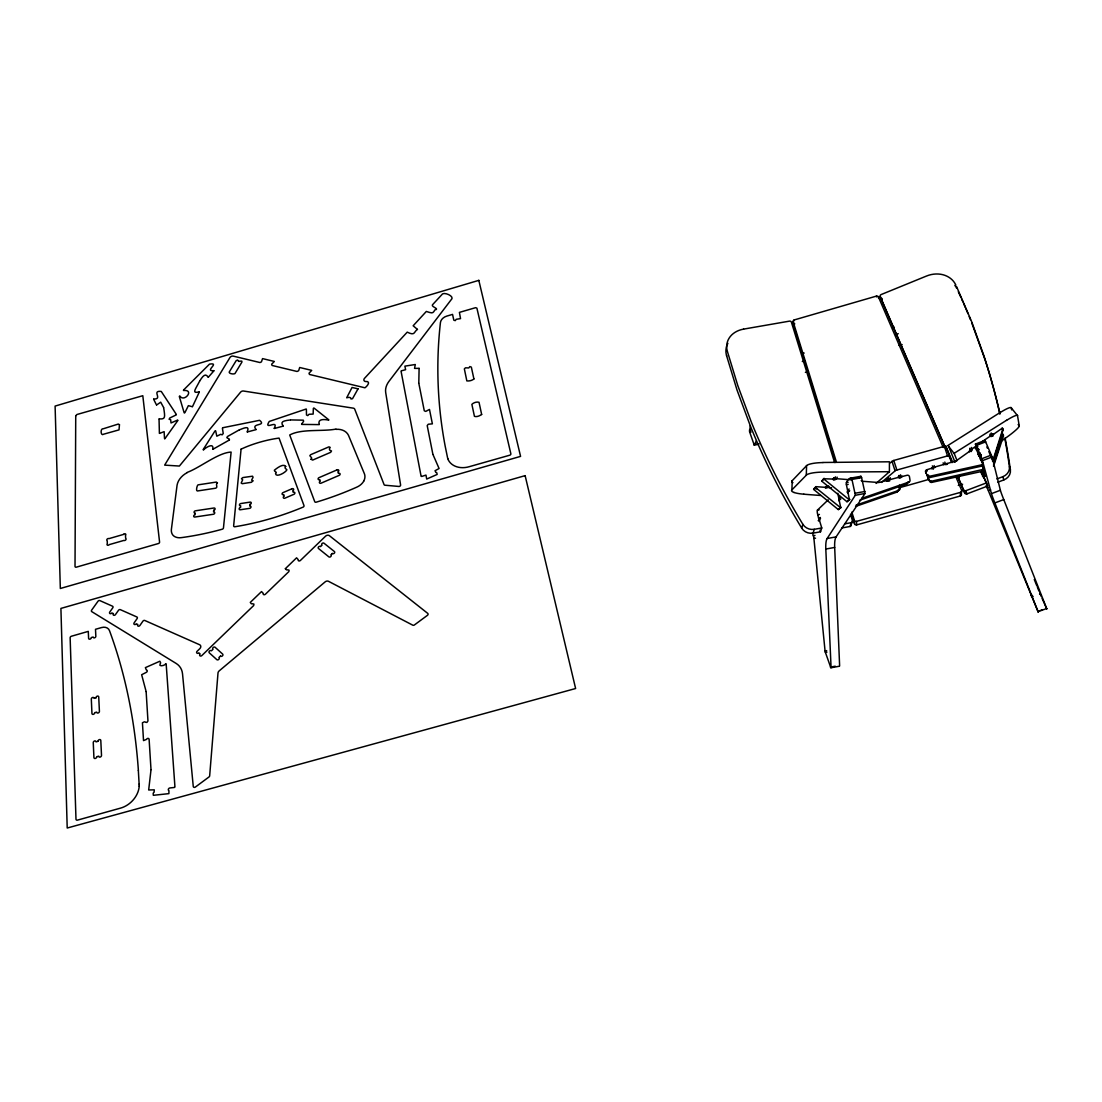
<?xml version="1.0" encoding="UTF-8"?>
<svg xmlns="http://www.w3.org/2000/svg" width="1102" height="1102" viewBox="0 0 1102 1102"><rect width="100%" height="100%" fill="white"/><g stroke="black" fill="none" stroke-linecap="round" stroke-linejoin="round"><path stroke-width="1.5" d="M831.004 667.757L839.545 666.187M418.801 382.986L419.104 368.399M839.09 509.138L838.291 509.565L813.634 489.412L815.535 487.511L840.743 507.857L837.796 493.297M826.169 487.718L826.211 486.437M824.861 487.566L826.872 487.401L826.927 485.693M833.319 479.866L833.346 478.998M834.09 477.786L834.035 479.962L834.641 477.634M851.336 479.852L835.344 478.599L835.385 476.849M825.646 487.842L825.673 486.988M791.911 489.88L792.214 480.679L806.581 465.678L806.292 475.21L791.911 489.88A15.924 3.458 2.2 0 0 791.746 491.093A14.326 3.113 2.2 0 0 794.046 492.47M989.816 434.257A1.887 1.791 0.2 0 0 992.626 434.891L1002.462 428.058L1003.027 430.152L1002.324 429.532M851.488 514L854.518 523.836A1.694 1.529 2.1 0 0 856.667 524.896L960.283 496.01L960.613 492.332A1.736 1.529 6.1 0 0 961.674 490.362L956.164 477.538M961.674 490.362L961.343 494.04A1.736 1.529 6.3 0 1 960.283 496.01M750.366 425.634L749.512 431.543L754.25 445.125M151.002 769.843L148.674 789.982L154.266 789.831L154.128 792.214A1.57 1.254 -43.5 0 0 153.178 793.578L153.343 795.313L168.895 793.633L168.95 790.699A1.57 1.267 -43.2 0 1 169.873 787.958L174.488 787.462M819.144 520.64L817.767 514.758A3.347 0.785 78.8 0 1 817.464 510.102L828.194 499.881M1002.93 428.719L993.219 459.451L992.392 459.713M1003.027 430.152L993.343 460.76L993.219 459.451M993.522 465.099L1003.027 434.105L1002.6 435.538L1003.426 436.089L993.522 466.353M319.318 424.449C317.39 419.339 322.982 418.884 328.699 420.137M301.549 424.242L303.642 421.24L303.27 420.165L290.68 419.917M820.301 517.485A1.694 1.488 17.4 0 0 819.13 519.262L821.761 527.968L820.522 531.798L813.097 533.134A10.125 8.899 17.2 0 1 801.719 528.161L802.876 524.332A846.198 609.64 23.4 0 1 751.385 422.218L737.844 385.755L727.444 351.621M813.097 533.134L814.295 529.318L821.761 527.968M818.221 520.64L820.108 519.634M818.662 520.709L819.13 519.262M831.06 667.165L825.811 549.044A24.313 5.73 78.4 0 1 827.147 538.506L855.359 495.17L851.956 479.411C851.391 474.893 844.972 482.029 846.405 484.673L849.463 499.95L823.538 478.736L835.302 479.163A1.818 1.722 33.7 0 0 837.107 477.097M842.052 527.913L850 526.494L851.364 522.651A1.708 1.488 18.7 0 0 852.521 520.874L850.51 514.303M852.521 520.874L851.157 524.731A1.694 1.488 18.8 0 1 850 526.494M993.811 464.81L993.963 466.008M848.03 493.09L847.906 490.969A1.832 1.722 34.9 0 1 849.201 489.068M955.021 462.22L948.188 445.332L1000.327 412.382M192.519 406.597L199.31 392.023M184.847 412.768L188.373 405.646L192.285 406.721M199.558 381.278C195.329 389.626 191.349 393.827 199.214 391.844M957.087 460.705L954.249 453.597L955.062 452.729L1006.608 420.248M756.371 440.786L754.333 445.084L758.727 444.285M839.269 501.176L839.159 499.082A1.791 1.694 35.2 0 1 840.44 497.209M993.315 460.829L992.379 460.829M855.317 495.294L865.042 493.434L861.612 477.689L860.924 476.284L851.143 478.034M886.848 480.458L902.386 476.326M969.608 451.875L970.311 451.173M203.167 449.588L215.014 430.896M969.388 450.966L977.502 444.96M839.614 665.594L834.682 547.446A24.299 5.841 78.4 0 1 836.087 536.894L864.987 493.558M177.877 420.454L164.859 438.803M199.779 380.948C203.099 375.396 205.688 373.027 208.126 377.215M208.374 377.146L213.898 370.864M813.607 489.384L815.866 486.657L831.569 487.759M824.076 478.282L821.748 481.147L846.97 501.727L847.796 501.286M821.775 481.161L823.731 479.163M183.497 390.08L209.49 364.142C220.634 362.241 203.677 371.622 213.884 370.671M859.257 477.745L860.827 476.284M846.915 492.043L848.939 491.492M838.291 509.565L841.101 507.319M846.97 501.727L849.89 499.358M887.069 481.037L888.171 480.348L887.633 478.654M889.975 462.964L893.626 460.498L945.654 445.979L952.693 462.303M899.687 477.717L901.946 476.67M876.049 483.434L889.397 471.78L889.438 461.793L822.905 462.482M881.435 482.456L895.719 470.347L949.001 455.512M899.397 485.183L899.921 488.558L897.607 490.473A1.777 1.667 35.8 0 1 896.546 492.25L855.538 506.438M896.546 492.25L898.86 490.335A1.791 1.681 35.7 0 0 899.921 488.558M859.78 500.212L906.519 484.04L908.93 482.042A1.832 1.722 35.4 0 0 910.018 480.224L909.481 476.78A1.832 1.708 35.2 0 0 907.166 475.251L901.147 476.794A1.832 1.708 35 0 1 898.874 475.472M992.365 434.987L993.825 433.637L981.524 442.095M978.851 444.01L980.188 443.045M971.303 447.44A1.873 1.791 0.8 0 1 971.151 450.195L956.536 460.595A1.86 1.791 1.2 0 1 955.985 460.87L945.475 464.066A1.86 1.777 1.1 0 1 943.119 462.84M975.146 448.294L977.805 446.393M977.405 451.875L978.728 450.938M969.498 451.076L970.917 450.25L969.677 448.307M970.779 450.36L969.898 449.217M955.944 461.118L954.69 461.779M213.003 449.217L229.381 440.001M153.729 399.034C163.275 399.282 151.043 390.301 161.264 391.444L176.375 414.476M156.691 404.944L160.685 402.175L163.606 407.506M187.133 472.441C200.33 467.496 218.403 452.523 231.117 452.082L223.458 527.913A1.391 1.061 -32.5 0 1 222.26 529.208A244.63 173.675 -28.5 0 1 181.444 537.624A12.301 9.284 -33.4 0 1 173.703 535.93A11.295 8.527 -33.4 0 1 171.664 532.707A12.549 9.463 -33.4 0 1 171.416 529.18L177.078 485.155A15.965 11.902 -32 0 1 187.216 472.648M239.203 429.932L227.632 436.42C225.056 438.624 229.739 437.935 229.478 439.781M934.165 465.567A1.86 1.777 0.9 0 1 932.981 467.854L926.768 469.755A1.846 1.777 1.3 0 0 925.666 472.248L927.801 476.574A1.846 1.777 1.9 0 0 929.854 477.497L982.832 465.87L982.998 463.928L975.408 444.092L985.023 440.387L992.089 456.917L1000.382 490.266A24.671 0.84 67.1 0 0 1003.757 499.578L1046.886 609.062L1046.542 608.387M176.155 414.931L169.763 418.016L169.102 419.283L170.658 419.697L171.017 422.961L177.642 420.055M931.851 468.887L932.871 468.488M983.48 471.518L981.386 471.876M421.611 476.491L425.964 475.1L426.708 479.053L437.136 474.452L436.874 473.033A1.405 1.102 -24.4 0 0 435.841 472.441L435.042 470.733L439.078 468.502L432.962 454.506M165.686 663.776C165.424 665.525 158.151 667.206 160.148 663.831A1.474 1.157 -38.2 0 0 160.534 662.55L159.831 661.241L145.381 667.633L146.332 669.961A1.488 1.157 -38.7 0 1 146.235 672.399L141.648 674.727L146.111 691.505M975.435 444.12L976.069 445.525L985.711 441.819M975.973 447.26L977.13 446.696M976.468 450.167L976.262 448.969L978.025 448.294M976.689 449.051L977.873 448.597M979.279 449.478L976.909 450.387L977.736 452.302M977.805 454.258L978.948 453.817M978.232 454.368L979.389 453.928M978.438 455.636L981.083 454.534M981.166 455.016C978.204 454.671 980.739 459.369 980.022 457.041M979.444 456.035L981.221 455.36M981.29 455.829L979.692 456.903L979.471 456.118M976.069 445.525L981.703 458.749L991.359 455.057M986.18 485.39L1038.249 612.133L994.872 502.925A24.643 0.716 67.2 0 1 991.442 493.641L982.447 460.65L992.103 456.958M981.4 471.146L982.488 473.667L984.706 472.827M984.348 478.667L982.888 474.852L984.541 474.232M983.191 475.72L984.83 475.086M981.662 472.469L983.59 476.904L985.229 476.271M958.051 477.083L963.575 489.894A1.736 1.57 -10 0 0 965.807 490.721L986.483 482.883L987.571 486.078L966.977 493.875A1.722 1.557 -9.8 0 1 964.746 493.049L957.431 476.05M996.855 478.957L1002.834 476.698A10.469 9.381 -8.5 0 0 1009.418 466.587A734.166 620.605 -56.7 0 0 1004.886 438.748M997.875 482.18L1003.839 479.921A10.428 9.339 -8.3 0 0 1010.396 469.865A731.26 618.98 -56.8 0 0 1005.093 438.004M987.406 488.214L988.962 487.456M988.453 490.707L990.615 489.88M991.442 493.641L1000.382 490.266M994.872 502.925L1003.757 499.578M892.744 327.514L894.108 327.005M895.499 334.691L898.254 333.672M1030.962 595.59L1031.995 595.121M1031.527 596.94L1033.139 596.361M1039.558 594.033L1040.495 594.736M1037.919 611.5L1038.966 611.031M1040.577 610.453L1042.189 609.861M1038.07 611.638L1046.693 608.538M959.126 477.552L957.734 478.048A3.43 1.267 -19.1 0 1 957.17 478.227M981.166 471.684L982.846 471.174M981.345 473.185L981.675 473.956L983.714 473.24M983.315 476.643L984.513 476.229M861.957 498.297L908.93 482.042M856.061 505.157L898.86 490.335M305.957 409.09L269.274 421.446C262.965 431.254 279.261 418.774 274.178 428.375M982.874 465.857L982.998 463.928M929.799 481.464L929.33 480.32A1.818 1.749 2.5 0 0 931.355 481.243L983.852 469.232L983.659 471.022L931.81 482.373A1.805 1.736 2.6 0 1 929.799 481.464L927.719 477.262A1.818 1.749 2 0 1 928.421 474.976M945.53 464.245L947.224 463.501L932.884 467.579C928.697 468.557 935.35 469.039 932.32 465.87M835.633 462.482L793.536 325.779L793.137 321.632A1.598 1.364 -6.8 0 1 794.225 319.938L876.421 296.107A1.612 1.364 -3.5 0 1 878.432 296.906L943.243 447.522M801.967 353.687L804.171 353.053M802.297 361.525L804.515 360.891M805.397 372.38L808.413 371.512M899.122 345.463L902.152 344.595M956.715 477.235L959.594 476.422M958.285 485.445L962.625 484.233M851.832 512.086L854.367 520.309A1.708 1.543 1.9 0 0 856.529 521.37L960.613 492.332M984.678 475.527L982.929 476.574L982.433 475.816M945.971 464.507L947.472 464.286M239.41 429.863C246.173 427.025 249.658 426.157 247.179 431.86M290.267 419.972C282.856 420.799 280.142 421.804 283.145 425.978M247.371 431.956L255.94 429.67M274.37 428.485L282.98 426.171M159.211 418.87C165.631 419.421 165.107 417.231 163.688 407.823M159.57 433.403L164.129 431.653L164.529 438.596M982.626 464.617L929.385 476.326A1.846 1.777 1.7 0 1 927.319 475.389L927.801 476.574M983.466 469.824L983.659 471.022M888.97 481.078L889.713 480.885M888.171 480.348L886.89 480.527M222.756 427.741L259.576 420.317C267.125 426.336 250.209 422.851 256.105 429.463M900.017 477.717L900.871 477.662M830.867 667.84L825.219 651.861L825.054 650.91L826.652 650.621M825.384 652.398L826.968 652.108M830.426 667.082L831.5 666.875M832.561 666.682L835.233 666.2M844.986 523.794L851.364 522.651M812.449 532.982L813.345 535.724L814.97 535.42M825.054 650.91L813.91 538.479L815.535 538.189M827.147 538.506L836.087 536.894M825.811 549.044L834.682 547.446M851.956 479.411L861.612 477.689M815.866 486.657L815.535 487.511M846.377 482.58L848.168 482.249M846.405 484.673L848.196 484.357M847.934 491.093L849.725 490.776M855.248 493.214L864.932 491.478M839.187 499.206L840.936 498.889M839.035 499.785L840.192 499.564M817.464 510.102L819.117 509.813M817.767 514.758L819.42 514.455M818.896 518.519L820.563 518.229M749.415 430.111L750.861 429.849M749.691 432.26L751.151 431.998M753.933 444.588L758.796 443.72M743.561 329.126L789.473 321.137A1.584 1.336 10.2 0 1 791.415 322.197L834.586 462.523M401.431 370.809L405.619 369.693L404.875 366.139L415.289 364.514L414.559 368.399L419.104 368.343M203.415 449.988C206.542 446.778 214.201 442.646 212.769 449.175M813.868 488.585L817.105 488.82M335.945 429.105C321.825 431.75 301.397 428.554 289.716 435.001L314.731 501.644A1.391 1.088 -29.2 0 0 316.178 502.181A244.809 175.755 -26.1 0 0 356.772 487.153A12.287 9.56 -27.4 0 0 363.729 481.188M301.673 424.408L319.098 424.601M835.344 478.599L833.14 478.957L834.586 479.384M862.508 481.271L878.404 482.511A1.832 1.722 34.9 0 0 878.997 482.469L889.107 479.88A1.832 1.722 34.9 0 0 890.237 477.676M861.199 480.624L862.329 480.94M183.511 390.507C195.026 389.392 184.144 402.933 179.833 395.962M889.41 471.711L822.629 472.111A21.489 4.821 1.9 0 0 806.141 475.196M313.987 408.029L328.699 419.752M1018.124 424.49L1019.254 425.895A16.213 2.08 -36 0 1 1018.592 427.273A14.601 1.873 -36 0 1 1015.851 430.083A15.924 2.039 -36 0 1 1006.925 437.122A426.075 66.699 -36.5 0 1 1001.263 441.172M991.153 433.017L992.282 434.436M991.235 433.568L992.42 435.4M991.359 434.532L992.489 435.951M948.023 445.621L954.249 453.597M976.276 448.969L976.854 450.236M956.646 288.201L956.605 288.118A22.632 19.381 -17 0 0 954.855 285.404M153.633 399.241L156.47 404.916M983.59 476.904L984.031 477.827L982.488 473.667M955.82 285.019L955.489 284.344A22.729 19.45 -17.1 0 0 940.681 274.26A23.569 20.167 -17.1 0 0 926.438 276.065L881.159 294.551A1.625 1.391 -19.9 0 0 880.209 296.452L881.655 300.199A1.612 1.391 -19.8 0 1 882.206 298.532M983.893 477.593L983.934 477.676A1.736 1.557 -9.1 0 1 984.885 475.568M956.508 286.465L971.744 321.88L983.921 355.85A734.166 620.605 -56.7 0 1 999.872 414.214M958.327 291.755L960.972 297.526M961.633 298.973L962.928 301.893M1040.88 595.631L1041.28 596.54M1042.079 598.345L1043.69 601.954M1044.09 602.863L1046.101 607.409M1040.095 593.84L1039.737 593.028M963.575 303.353L965.49 307.747M982.888 474.852L983.342 475.788L982.805 474.397A1.736 1.57 -9.3 0 1 984.609 472.207M982.805 474.397L986.483 482.883M984.582 479.205L987.571 486.078M880.222 296.493L946.466 450.195M949.18 456.49L951.219 461.215M881.669 300.24L945.02 447.247M966.123 309.221L967.997 313.657M986.855 446.944L987.337 448.101M988.825 451.572L992.199 459.493M981.703 458.749L982.447 460.65M978.053 453.06L982.585 463.735M982.02 464.892L983.838 469.19M982.213 466.105L984.058 470.499M952.032 462.647L945.847 446.034M979.334 455.291L979.995 456.931M979.678 456.614L979.54 455.787M969.223 316.632L970.449 319.621M925.666 472.248L926.162 473.447A1.846 1.777 1.4 0 1 926.203 471.78M927.719 477.262L928.187 478.406A1.805 1.736 2.2 0 1 928.463 476.463M1034.282 579.5L1036.886 585.961M1037.409 587.256L1038.966 591.127M926.768 469.755L927.25 470.967A1.846 1.777 1.4 0 0 926.865 471.133M929.385 476.326L929.854 477.497M931.355 481.243L931.81 482.373M971.647 322.624L984.968 359.486A731.26 618.98 -56.8 0 1 999.9 413.305M963.575 489.894L964.746 493.049M932.981 467.854L933.435 469.08M965.807 490.721L966.977 493.875M981.276 472.014L982.157 474.563M982.474 475.527L982.805 476.477M944.331 446.227L947.5 455.732M944.813 462.069L945.654 464.658M900.513 474.797L901.078 476.491M899.659 475.568L900.21 477.262M893.763 460.457L896.863 469.948M899.012 476.133L899.563 477.827M898.158 476.89L898.433 477.731M891.945 461.201L895.031 470.692M888.474 477.882L889.025 479.59M887.014 479.205L887.551 480.899M886.173 479.962L886.573 481.23M1002.834 476.698L1003.839 479.921M793.137 321.632L836.377 461.945M820.026 530.158L820.522 531.798M1009.418 466.587L1010.396 469.865M179.282 396.389L184.186 412.878M727.403 351.469L727.127 350.436A21.971 18.61 9.1 0 1 731.769 334.87A22.784 19.299 9.1 0 1 743.574 329.14M726.576 355.67L737.018 390.025L750.503 426.378A842.286 607.932 23.4 0 0 801.733 528.161M726.673 355.987L726.328 354.72A21.875 18.555 9.2 0 1 727.885 343.328M418.829 383.344L424.284 410.812L425.73 411.404L429.491 409.448L432.383 423.843L428.279 424.242L427.204 425.579L432.852 454.148M971.151 450.195L971.413 451.517M401.059 371.209L421.102 476.298M1011.664 409.889L1011.278 407.864L1017.518 415.647L1019.254 425.895M222.384 428.155L223.238 433.485L222.149 434.822L220.758 434.312L216.805 436.185L215.675 430.868M985.023 440.387L985.312 442.536M992.626 434.891L992.778 436.296M794.225 319.938L794.294 320.723M794.542 323.313L794.611 324.098A1.584 1.364 -6.7 0 0 793.536 325.779M166.168 663.996L174.942 786.952M1002.09 428.155L1002.186 429.601M138.342 770.45L139.127 784.045M1003.33 434.711L1003.426 436.089M146.139 691.712L147.957 720.956L146.91 722.43L145.409 722.223A1.515 1.198 -40.7 0 0 144.169 721.906L142.434 722.774L143.522 740.599L146.47 739.401A1.529 1.212 -41.3 0 1 149.114 739.318L151.002 769.609M139.127 784.114L139.141 784.624A20.483 16.158 -43.7 0 1 139.114 786.084M854.367 520.309L854.518 523.836M856.529 521.37L856.667 524.896M159.046 419.063L159.391 433.293M313.34 408.36L313.161 414.077L309.028 414.269L307.761 415.592L306.494 414.986L306.384 409.31M876.421 296.107L876.421 296.906M878.432 296.906L878.432 297.981M898.805 487.869A387.009 61.257 -17.3 0 0 909.756 484.825A387.077 61.257 -17.3 0 0 929.041 479.342M814.295 529.291A10.166 8.926 17.1 0 1 802.876 524.332M980.27 452.908A1.887 1.791 1.8 0 0 979.306 455.209L979.65 456.531A1.873 1.777 2 0 1 980.243 454.341M813.345 535.724A3.278 0.744 78.7 0 1 813.91 538.479M820.673 495.473A422.686 111.261 0.8 0 1 803.854 494.206M803.868 494.192A15.621 3.389 2.2 0 1 793.977 492.47M792.214 480.679A15.896 3.526 2.1 0 0 792.049 481.918A14.298 3.168 2.1 0 0 792.93 482.676M806.444 465.664A21.448 4.918 1.9 0 1 822.987 462.578M887.675 479.232A1.818 1.708 35 0 1 887.84 481.051M833.635 477.717A1.818 1.708 33.8 0 1 835.068 479.88M907.593 482.235A1.818 1.708 35.5 0 1 906.519 484.04M828.663 485.996A1.777 1.694 34.1 0 1 826.858 487.511M980.229 459.258A1.846 1.749 2.4 0 1 981.042 458.432M980.725 460.071A1.832 1.749 2.6 0 1 981.248 459.686M943.904 464.768A1.846 1.777 1.2 0 1 943.519 464.094M971.661 448.872A1.86 1.777 0.9 0 1 972.157 450.181M991.221 436.612A1.873 1.777 0.4 0 1 990.037 435.786M934.606 466.793A1.846 1.777 1 0 1 934.661 467.813M1006.484 420.399A21.806 2.907 -36 0 1 1017.642 415.564M1000.203 412.534A21.778 3.003 -36.1 0 1 1011.402 407.781M447.853 458.625A18.238 14.381 -22.9 0 1 447.508 457.509L445.167 446.09A770.67 562.64 2 0 1 440.442 322.514A7.879 5.854 -21.7 0 1 446.792 316.095L452.55 314.401L453.817 320.2L455.222 320.627L456.283 319.291L460.54 318.616L459.41 312.389L475.582 307.678L476.89 308.119L510.846 453.721A1.405 1.116 -21.2 0 1 509.744 455.209L469.287 466.683A19.437 15.318 -22.9 0 1 447.743 458.666M363.674 481.161A11.268 8.775 -27.4 0 0 364.914 477.001A12.521 9.739 -27.4 0 0 364.307 473.529L348.48 435.318A15.951 12.191 -27.2 0 0 335.917 429.353M138.384 770.45A846.35 529.828 -51 0 0 109.497 630.661A8.692 6.584 -38.2 0 0 101.563 627.561L95.502 629.297L95.833 636.24A1.446 1.102 -38.4 0 1 94.565 637.81A1.446 1.102 -38.4 0 1 93.174 637.011L91.246 637.562A1.446 1.102 -38.5 0 1 89.978 639.132A1.446 1.102 -38.5 0 1 88.601 638.32L88.284 631.377L71.41 636.24A1.446 1.088 -38.7 0 0 70.142 637.796L75.983 819.158A1.584 1.24 -45.3 0 0 77.443 820.136L120.187 808.221A21.82 17.219 -43.7 0 0 139.238 786.057M238.349 360.753C237.812 362.668 242.743 359.583 241.93 362.062L234.96 373.578C233.858 374.404 229.161 373.84 229.147 372.187L236.172 360.657L237.509 360.023L238.349 360.753M417.451 329.402C413.581 331.867 415.385 336.165 407.23 332.143L364.514 378.344A2.659 1.997 -25 0 0 365.244 381.457C371.994 380.989 366.511 386.83 364.941 387.794L309.455 374.446L309.015 373.22L311.714 370.382L299.689 367.489L298.656 370.727L297.058 371.47L272.042 365.451L271.629 364.239L274.343 361.456L262.551 358.605L261.436 361.883L260.003 362.544L233.238 356.125A2.576 1.86 -28.2 0 0 229.905 357.599L164.653 465.127L179.392 466.05L240.539 392.216A2.631 1.928 -28.7 0 1 243.487 391.017L353.26 408.153A2.686 2.039 -26 0 1 354.748 409.241L384.075 484.604A1.391 1.102 -26.5 0 0 384.97 485.211L398.883 486.464A1.405 1.102 -26 0 0 400.591 484.935L385.7 392.56A19.189 14.56 -24 0 1 388.992 381.32L452.013 298.614C453.046 295.791 445.18 292.361 442.563 293.89L432.466 304.813C430.813 306.797 440.263 308.932 434.932 309.896C432.728 313.436 432.879 313.574 426.322 311.453L413.154 325.779L417.451 329.402M75.735 415.826L75.019 566.373A1.405 1.033 -36.5 0 0 76.341 567.158L158.357 543.548A1.391 1.047 -34.3 0 0 159.57 542.019L142.805 395.714L76.906 414.517L75.735 415.826M119.457 424.725L119.016 429.876L103.671 434.188C100.654 436.695 99.993 428.003 103.395 428.733L118.313 424.05L119.457 424.725M217.425 482.896C215.028 484.205 218.32 487.153 215.799 488.186L197.423 490.982C195.688 491.258 196.982 485.403 198.016 484.866L216.295 482.07L217.425 482.896M358.04 388.827L352.53 398.69L351.001 398.993L350.601 397.726L348.948 397.34L346.689 397.781L352.048 387.477L358.04 388.827M285.363 568.742L286.341 569.679A1.433 1.13 -31.9 0 0 287.622 569.817L289.096 570.189L288.862 571.594L265.389 594.253A1.446 1.143 -33.4 0 1 263.213 593.358L261.532 591.567L250.292 602.395L251.173 603.579A1.446 1.143 -34 0 0 252.454 603.731L253.928 604.116L253.667 605.549L201.859 655.538A1.474 1.171 -37.1 0 1 199.93 655.786A1.474 1.171 -37.1 0 1 200.123 653.982L198.856 652.839A1.474 1.157 -37 0 1 196.927 653.073A1.474 1.157 -37 0 1 197.106 651.282L199.806 648.679A2.948 2.314 -36.9 0 0 199.669 644.766L144.789 620.481A1.446 1.116 -37.1 0 0 142.929 621.156L139.94 625.426A1.446 1.116 -37.3 0 1 138.081 626.101A1.446 1.116 -37.3 0 1 137.819 624.476L136.262 623.787A1.446 1.102 -37.3 0 1 134.403 624.462A1.446 1.102 -37.3 0 1 134.141 622.837L137.116 618.58A1.446 1.102 -37.1 0 0 136.855 616.968L120.338 609.654A1.433 1.088 -37.1 0 0 118.479 610.329L115.503 614.544A1.433 1.088 -37.3 0 1 113.644 615.219A1.433 1.088 -37.3 0 1 113.41 613.607L111.881 612.932A1.433 1.088 -37.3 0 1 110.021 613.607A1.433 1.088 -37.3 0 1 109.787 612.009L112.776 607.794A1.433 1.088 -37.2 0 0 112.528 606.21L99.827 600.59A1.433 1.074 -37.2 0 0 97.995 601.251L91.673 610.109A1.433 1.074 -37.6 0 0 91.783 611.651L176.155 663.445A21.282 16.668 -38.8 0 1 182.533 673.887L193.249 786.387A1.57 1.267 -42.6 0 0 195.398 787.035L208.939 777.006A1.557 1.267 -42 0 0 209.669 775.767L218.003 673.033A2.975 2.383 -37.3 0 1 219.188 670.884L325.159 581.87A2.893 2.328 -31.2 0 1 328.506 581.319L412.768 625.165A1.488 1.24 -29.3 0 0 414.407 624.958L427.452 615.315A1.488 1.24 -28.4 0 0 427.672 613.332L329.388 535.682A2.838 2.245 -29.8 0 0 325.572 536.178L300.391 560.477A1.433 1.13 -31.3 0 1 298.201 559.609L296.576 557.819L285.377 568.66M252.854 480.858L251.476 482.277L242.247 483.695L241.186 483.062L242.66 479.811L241.503 478.681L242.826 477.579L252.51 476.202L253.088 477.29L251.642 480.045L252.854 480.858M311.053 459.258L312.665 460.085L330.655 452.33L331.523 450.98L329.925 450.36L329.319 448.913L330.201 447.398L328.947 446.847L310.736 454.658C307.789 456.2 313.712 457.509 311.053 459.203M481.657 414.476C479.604 415.895 476.753 417.162 474.439 416.336L471.876 404.365C473.543 402.616 476.753 401.583 479.026 402.313L481.657 414.476M249.865 504.399L249.755 506.08A1.391 1.061 -31.2 0 1 250.967 507.03A1.391 1.061 -31.2 0 1 249.575 508.366L240.374 509.758A1.391 1.061 -31.5 0 1 239.162 508.821A1.391 1.061 -31.5 0 1 240.553 507.485L240.677 505.804A1.377 1.061 -31.4 0 1 239.465 504.868A1.377 1.061 -31.4 0 1 240.856 503.531L250.03 502.126A1.377 1.061 -31.1 0 1 251.256 503.063A1.377 1.061 -31.1 0 1 249.865 504.399M285.707 466.366C284.027 468.295 285.873 468.502 286.892 469.824C285.556 472.689 275.982 477.8 275.555 473.653C277.883 471.711 274.026 471.987 274.384 470.196C276.946 468.157 283.324 463.143 285.707 466.366M473.915 378.964C471.959 380.617 469.149 381.168 466.835 380.906L464.341 368.826L465.512 367.82L468.791 367.944L469.851 366.567L471.339 367.104L473.915 378.964M213.692 510.295L213.54 511.989A1.391 1.047 -32.3 0 1 214.725 512.94A1.391 1.047 -32.3 0 1 213.32 514.276L194.875 517.031A1.377 1.047 -32.8 0 1 193.704 516.08A1.377 1.047 -32.8 0 1 195.095 514.758L195.261 513.05A1.377 1.047 -32.6 0 1 194.09 512.113A1.377 1.047 -32.6 0 1 195.481 510.791L213.898 508.022A1.377 1.047 -32.1 0 1 215.083 508.959A1.377 1.047 -32.1 0 1 213.692 510.295M241.076 449.175L233.652 525.778A1.391 1.074 -32.1 0 0 234.891 526.742A228.445 164.226 -27.6 0 0 269.163 519.042A228.445 164.239 -27.5 0 0 303.05 507.14A1.391 1.088 -29.7 0 0 303.973 505.542L279.054 438.1C267.083 439.643 252.124 443.858 241.076 449.175M220.483 656.089L218.926 657.577A1.488 1.171 -36.9 0 1 218.747 659.395A1.488 1.171 -36.9 0 1 216.805 659.63L209.311 652.839A1.474 1.171 -36.8 0 1 209.504 651.034A1.474 1.171 -36.8 0 1 211.432 650.8L212.989 649.326A1.474 1.171 -36.6 0 1 213.182 647.521A1.474 1.171 -36.6 0 1 215.11 647.287L222.604 654.051A1.474 1.171 -36.6 0 1 222.425 655.869A1.474 1.171 -36.6 0 1 220.483 656.089M332.336 553.466L330.862 554.885A1.433 1.143 -30.2 0 1 330.752 556.593A1.433 1.143 -30.2 0 1 328.837 556.841L318.519 548.52A1.419 1.13 -30.3 0 1 318.63 546.826A1.419 1.13 -30.3 0 1 320.544 546.578L322.018 545.173A1.419 1.13 -30.1 0 1 322.128 543.479A1.419 1.13 -30.1 0 1 324.029 543.245L334.374 551.51A1.433 1.143 -30 0 1 334.264 553.218A1.433 1.143 -30 0 1 332.336 553.466M337.102 469.851L319.057 477.634A1.377 1.061 -28.5 0 0 318.161 479.191A1.377 1.061 -28.5 0 0 319.787 479.645L320.338 481.161A1.377 1.074 -28.5 0 0 319.442 482.717A1.377 1.074 -28.5 0 0 321.081 483.172L339.154 475.375A1.377 1.074 -27.8 0 0 340.05 473.819A1.377 1.074 -27.8 0 0 338.41 473.35L337.846 471.849A1.377 1.061 -27.8 0 0 338.741 470.306A1.377 1.061 -27.8 0 0 337.102 469.851M292.002 488.765L283.076 492.594A1.377 1.061 -29.9 0 0 282.153 494.151A1.377 1.061 -29.9 0 0 283.751 494.619L284.261 496.12A1.391 1.061 -30 0 0 283.338 497.691A1.391 1.061 -30 0 0 284.95 498.159L293.903 494.316A1.391 1.061 -29.6 0 0 294.826 492.759A1.391 1.061 -29.6 0 0 293.215 492.291L292.691 490.789A1.377 1.061 -29.6 0 0 293.614 489.233A1.377 1.061 -29.6 0 0 292.002 488.765M478.819 280.363L55.1 406.087L60.334 588.482L520.571 456.38L478.819 280.363M123.576 534.401L108.933 538.644A1.391 1.019 -35.2 0 0 107.128 539.153A1.391 1.019 -35.2 0 0 107.211 540.71L107.349 543.603A1.391 1.033 -35.3 0 0 107.431 545.159A1.391 1.033 -35.3 0 0 109.236 544.636L123.92 540.407A1.391 1.033 -34.9 0 0 125.738 539.884A1.391 1.033 -34.9 0 0 125.642 538.327L125.476 535.434A1.391 1.033 -34.8 0 0 125.394 533.878A1.391 1.033 -34.8 0 0 123.576 534.401M525.131 475.637L60.913 608.414L67.208 828.015L575.616 688.516L525.131 475.637M96.012 697.773L94.028 698.337A1.501 1.143 -40.5 0 0 92.609 697.483A1.501 1.143 -40.5 0 0 91.314 699.109L91.948 713.462A1.501 1.157 -41.1 0 0 93.367 714.33A1.501 1.157 -41.1 0 0 94.676 712.677L96.673 712.112A1.501 1.157 -41 0 0 98.106 712.994A1.501 1.157 -41 0 0 99.414 711.341L98.725 697.001A1.501 1.143 -40.4 0 0 97.307 696.133A1.501 1.143 -40.4 0 0 96.012 697.773M98.037 741.315L96.012 741.88A1.529 1.185 -42.1 0 0 94.579 740.971A1.529 1.185 -42.1 0 0 93.257 742.665L93.918 757.515A1.543 1.198 -42.7 0 0 95.364 758.438A1.543 1.198 -42.7 0 0 96.701 756.73L98.725 756.165A1.543 1.198 -42.6 0 0 100.172 757.074A1.543 1.198 -42.6 0 0 101.508 755.38L100.805 740.53A1.529 1.185 -42 0 0 99.359 739.621A1.529 1.185 -42 0 0 98.037 741.315"/></g></svg>
